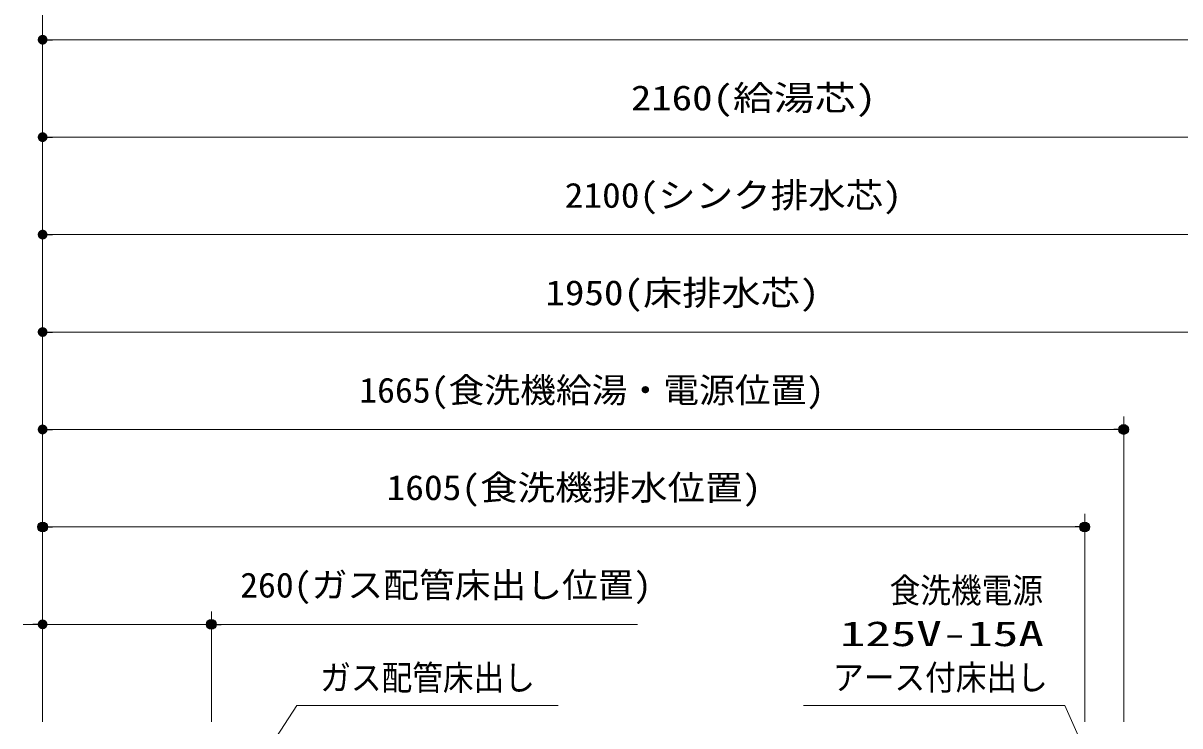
# Model space of a CAD drawing. Units: millimetres, scale not verified. Extents: x -9797 to 9797, y -4555 to 4555.
# Drawn here: x -8089 to -6308, y 1704 to 2786 of the extents above; entities that cross this region are included whole.
import ezdxf
from ezdxf.enums import TextEntityAlignment as Align

# ---------------------------------------------------------------- set-up
doc = ezdxf.new("R2010")
doc.units = ezdxf.units.MM
doc.header["$LTSCALE"] = 30
doc.header["$PDMODE"] = 32
doc.header["$PDSIZE"] = 15
for name, color, linetype, lineweight in [('0-0_0', 7, 'Continuous', 25), ('0-3_寸法ﾚｲﾔｰ', 30, 'Continuous', 13), ('0-4_DEFPOINTS', 7, 'Continuous', 25)]:
    doc.layers.add(name, color=color, linetype=linetype, lineweight=lineweight)
doc.styles.add('ＭＳ ゴシック', font='')
doc.styles.get('ＭＳ ゴシック').set_extended_font_data('MS Gothic')

# ---------------------------------------------------------------- blocks, each defined once
blk = doc.blocks.new('_DOT')
at = {"layer": '0-0_0', "color": 30}
blk.add_line((-15, 0), (-30, 0), dxfattribs=at)
for points in [[(0, 0), (-15, 0), (-14.88, 1.88)], [(0, 0), (-14.88, -1.88), (-15, 0)], [(0, 0), (-14.88, 1.88), (-14.53, 3.73)], [(0, 0), (-14.53, -3.73), (-14.88, -1.88)], [(0, 0), (-14.53, 3.73), (-13.95, 5.52)], [(0, 0), (-13.95, -5.52), (-14.53, -3.73)], [(0, 0), (-13.95, 5.52), (-13.14, 7.23)], [(0, 0), (-13.14, -7.23), (-13.95, -5.52)], [(0, 0), (-13.14, 7.23), (-12.14, 8.82)], [(0, 0), (-12.14, -8.82), (-13.14, -7.23)], [(0, 0), (-12.14, 8.82), (-10.93, 10.27)], [(0, 0), (-10.93, -10.27), (-12.14, -8.82)], [(0, 0), (-10.93, 10.27), (-9.56, 11.56)], [(0, 0), (-9.56, -11.56), (-10.93, -10.27)], [(0, 0), (-9.56, 11.56), (-8.04, 12.66)], [(0, 0), (-8.04, -12.66), (-9.56, -11.56)], [(0, 0), (-8.04, 12.66), (-6.39, 13.57)], [(0, 0), (-6.39, -13.57), (-8.04, -12.66)], [(0, 0), (-6.39, 13.57), (-4.64, 14.27)], [(0, 0), (-4.64, -14.27), (-6.39, -13.57)], [(0, 0), (-4.64, 14.27), (-2.81, 14.73)], [(0, 0), (-2.81, -14.73), (-4.64, -14.27)], [(0, 0), (-2.81, 14.73), (-0.94, 14.97)], [(0, 0), (-0.94, -14.97), (-2.81, -14.73)], [(0, 0), (-0.94, 14.97), (0.94, 14.97)], [(0, 0), (0.94, -14.97), (-0.94, -14.97)], [(0, 0), (0.94, 14.97), (2.81, 14.73)], [(0, 0), (2.81, 14.73), (4.64, 14.27)], [(0, 0), (4.64, 14.27), (6.39, 13.57)], [(0, 0), (6.39, 13.57), (8.04, 12.66)], [(0, 0), (8.04, 12.66), (9.56, 11.56)], [(0, 0), (9.56, 11.56), (10.93, 10.27)], [(0, 0), (10.93, 10.27), (12.14, 8.82)], [(0, 0), (12.14, 8.82), (13.14, 7.23)], [(0, 0), (13.14, 7.23), (13.95, 5.52)], [(0, 0), (13.95, 5.52), (14.53, 3.73)], [(0, 0), (14.53, 3.73), (14.88, 1.88)], [(0, 0), (14.88, 1.88), (15, 0)], [(0, 0), (2.81, -14.73), (0.94, -14.97)], [(0, 0), (4.64, -14.27), (2.81, -14.73)], [(0, 0), (6.39, -13.57), (4.64, -14.27)], [(0, 0), (8.04, -12.66), (6.39, -13.57)], [(0, 0), (9.56, -11.56), (8.04, -12.66)], [(0, 0), (10.93, -10.27), (9.56, -11.56)], [(0, 0), (12.14, -8.82), (10.93, -10.27)], [(0, 0), (13.14, -7.23), (12.14, -8.82)], [(0, 0), (13.95, -5.52), (13.14, -7.23)], [(0, 0), (14.53, -3.73), (13.95, -5.52)], [(0, 0), (14.88, -1.88), (14.53, -3.73)], [(0, 0), (15, 0), (14.88, -1.88)]]:
    blk.add_solid(points, dxfattribs=at)

msp = doc.modelspace()

# ---------------------------------------------------------------- linework, layer by layer
at = {"layer": '0-3_寸法ﾚｲﾔｰ'}
for p, q in [((-8059.02, 1710), (-8059.02, 2930)), ((-8059.02, 1710), (-8059.02, 2780)), ((-8044.02, 2760), (-5779.02, 2760)), ((-8059.02, 1710), (-8059.02, 2630)), ((-8044.02, 2610), (-5914.02, 2610)), ((-8059.02, 1710), (-8059.02, 2480)), ((-8044.02, 2460), (-5974.02, 2460)), ((-8059.02, 1710), (-8059.02, 2330)), ((-8044.02, 2310), (-6124.02, 2310)), ((-8059.02, 2030), (-8059.02, 2180)), ((-6394.02, 1710), (-6394.02, 2180)), ((-8044.02, 2160), (-6409.02, 2160)), ((-8059.02, 1710), (-8059.02, 2030)), ((-6454.02, 1710), (-6454.02, 2030)), ((-8044.02, 2010), (-6469.02, 2010)), ((-8059.02, 1710), (-8059.02, 1880)), ((-7799.02, 1710), (-7799.02, 1880)), ((-8074.02, 1860), (-8089.02, 1860)), ((-8059.02, 1860), (-7799.02, 1860)), ((-7799.02, 1860), (-7142.73, 1860)), ((-7784.02, 1860), (-7769.02, 1860))]:
    msp.add_line(p, q, dxfattribs=at)
for points in [[(-7264.96, 1735), (-7667.69, 1735), (-7786.95, 1550.95)], [(-6887.19, 1735), (-6484.46, 1735), (-6403.68, 1552.51)]]:
    msp.add_lwpolyline(points, dxfattribs=at)
at = {"layer": '0-4_DEFPOINTS'}
for p in [(-6394.02, 2160), (-8059.02, 2010), (-6454.02, 2010), (-7799.02, 1860)]:
    msp.add_point(p, dxfattribs=at)

# ---------------------------------------------------------------- block references
at = {"layer": '0-3_寸法ﾚｲﾔｰ', "xscale": 0.5, "yscale": 0.5, "rotation": 180}
for p in [(-8059.02, 2760), (-8059.02, 2610), (-8059.02, 2460), (-8059.02, 2310), (-8059.02, 2160), (-8059.02, 2010), (-7799.02, 1860)]:
    msp.add_blockref('_DOT', p, dxfattribs=at)
at = {"layer": '0-3_寸法ﾚｲﾔｰ', "xscale": 0.5, "yscale": 0.5}
for p in [(-6394.02, 2160), (-6454.02, 2010), (-8059.02, 1860)]:
    msp.add_blockref('_DOT', p, dxfattribs=at)

# ---------------------------------------------------------------- texts
at = {"layer": '0-3_寸法ﾚｲﾔｰ', "style": 'ＭＳ ゴシック'}
for s, height, width, p in [('2160(給湯芯)', 38.48, 1.2, (-7152.92, 2639.74)), ('2100(シンク排水芯)', 38.48, 1.1, (-7254.92, 2489.74)), ('1950(床排水芯)', 38.48, 1.15, (-7284.78, 2339.74)), ('1665(食洗機給湯・電源位置)', 38.48, 1.05, (-7571.28, 2189.74)), ('1605(食洗機排水位置)', 38.49, 1.1, (-7529.28, 2039.74)), ('260(ガス配管床出し位置)', 38.48, 1.05, (-7754.73, 1889.74))]:
    msp.add_text(s, height=height, dxfattribs=dict(at, width=width)).set_placement(p, align=Align.BOTTOM_LEFT)
at = {"layer": '0-3_寸法ﾚｲﾔｰ', "color": 7, "style": 'ＭＳ ゴシック'}
for s, height, width, p in [('食洗機電源', 38.49, 0.9, (-6754.59, 1881.55)), ('125V-15A', 38.48, 1.5, (-6831.13, 1814.89)), ('ガス配管床出し', 38.49, 0.9, (-7631.5, 1747.15)), ('アース付床出し', 38.49, 0.9, (-6841.7, 1747.57))]:
    msp.add_text(s, height=height, dxfattribs=dict(at, width=width)).set_placement(p, align=Align.BOTTOM_LEFT)

doc.saveas('drawing.dxf')
